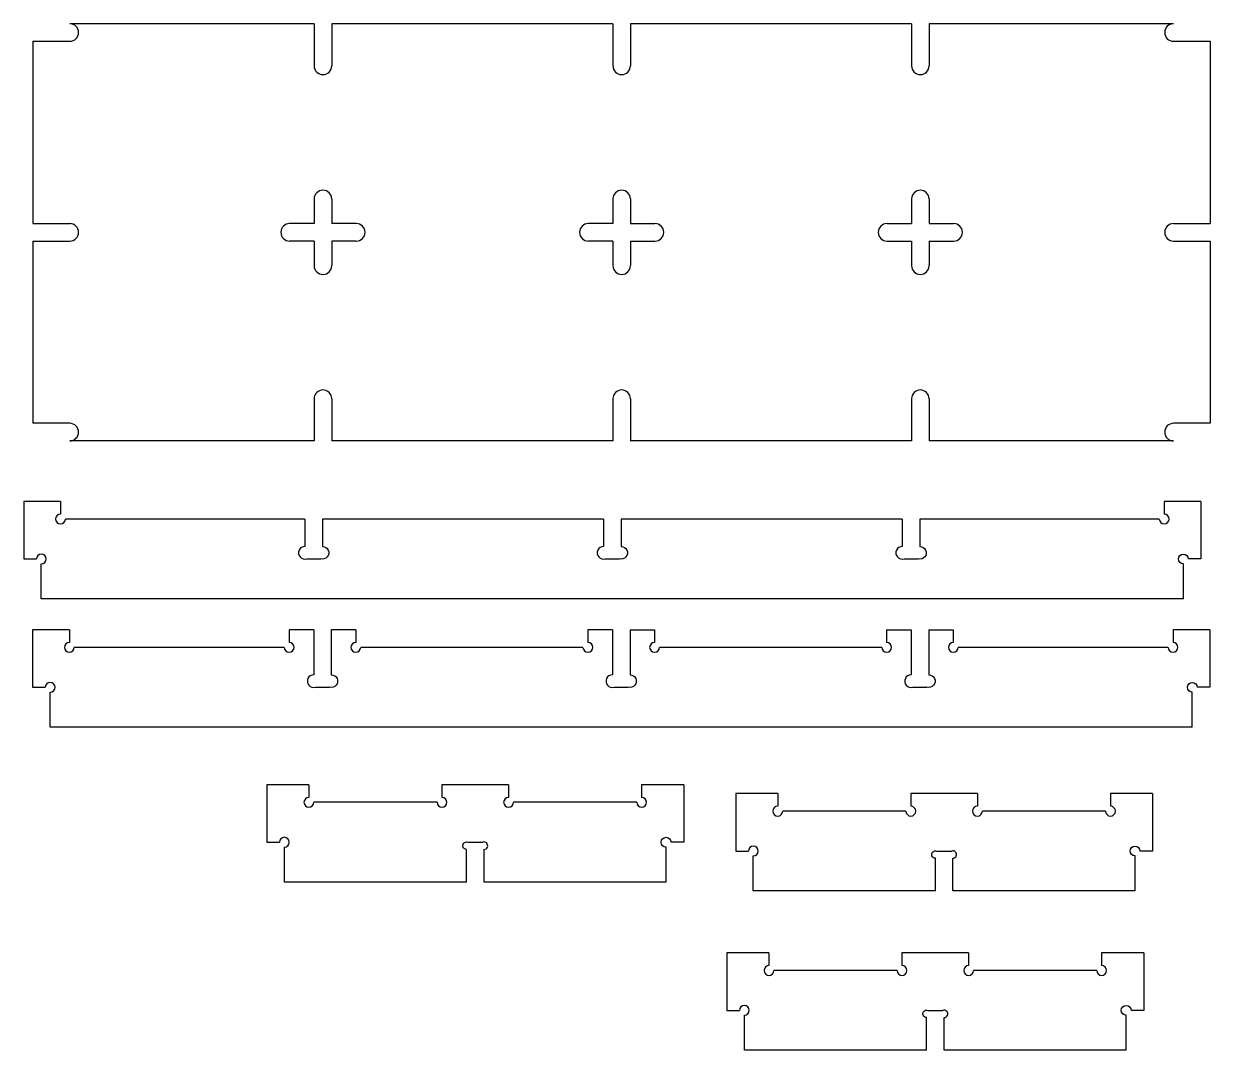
# Model space of a CAD drawing. Extents: x 4 to 184, y 24 to 185.
# Drawn here: x 135.73 to 184.11, y 143.61 to 185.44 of the extents above; entities that cross this region are included whole.
import ezdxf

# ---------------------------------------------------------------- set-up
doc = ezdxf.new("R2010")
doc.units = 0
doc.header["$LTSCALE"] = 0.5
doc.layers.add('VISIBLE', color=7, linetype='CONTINUOUS')

msp = doc.modelspace()

# ---------------------------------------------------------------- linework, layer by layer
at = {"layer": 'VISIBLE'}
for p, q in [((147.57, 185.438), (137.607, 185.438)), ((147.57, 185.438), (147.57, 183.721)), ((148.287, 185.438), (148.287, 183.721)), ((159.749, 185.438), (148.287, 185.438)), ((159.749, 185.438), (159.749, 183.721)), ((160.466, 185.438), (160.466, 183.721)), ((171.928, 185.438), (160.466, 185.438)), ((171.928, 185.438), (171.928, 183.721)), ((172.645, 185.438), (172.645, 183.721)), ((182.607, 185.438), (172.645, 185.438)), ((136.107, 184.721), (137.607, 184.721)), ((136.107, 184.721), (136.107, 177.296)), ((182.607, 184.721), (184.107, 184.721)), ((184.107, 184.721), (184.107, 177.296)), ((147.57, 178.296), (147.57, 177.296)), ((148.287, 178.296), (148.287, 177.296)), ((159.749, 178.296), (159.749, 177.296)), ((160.466, 178.296), (160.466, 177.296)), ((171.928, 178.296), (171.928, 177.296)), ((172.645, 178.296), (172.645, 177.296)), ((136.107, 177.296), (137.607, 177.296)), ((147.57, 177.296), (146.57, 177.296)), ((149.287, 177.296), (148.287, 177.296)), ((159.749, 177.296), (158.749, 177.296)), ((160.466, 177.296), (161.466, 177.296)), ((170.928, 177.296), (171.928, 177.296)), ((172.645, 177.296), (173.645, 177.296)), ((182.607, 177.296), (184.107, 177.296)), ((136.107, 176.579), (137.607, 176.579)), ((136.107, 176.579), (136.107, 169.155)), ((147.57, 176.579), (146.57, 176.579)), ((147.57, 176.579), (147.57, 175.579)), ((148.287, 176.579), (148.287, 175.579)), ((149.287, 176.579), (148.287, 176.579)), ((159.749, 176.579), (158.749, 176.579)), ((159.749, 176.579), (159.749, 175.579)), ((160.466, 176.579), (160.466, 175.579)), ((160.466, 176.579), (161.466, 176.579)), ((170.928, 176.579), (171.928, 176.579)), ((171.928, 176.579), (171.928, 175.579)), ((172.645, 176.579), (172.645, 175.579)), ((172.645, 176.579), (173.645, 176.579)), ((182.607, 176.579), (184.107, 176.579)), ((184.107, 176.579), (184.107, 169.155)), ((147.57, 170.155), (147.57, 168.438)), ((148.287, 170.155), (148.287, 168.438)), ((159.749, 170.155), (159.749, 168.438)), ((160.466, 170.155), (160.466, 168.438)), ((171.928, 170.155), (171.928, 168.438)), ((172.645, 170.155), (172.645, 168.438)), ((137.607, 169.155), (136.107, 169.155)), ((184.107, 169.155), (182.607, 169.155)), ((147.57, 168.438), (137.607, 168.438)), ((159.749, 168.438), (148.287, 168.438)), ((171.928, 168.438), (160.466, 168.438)), ((182.607, 168.438), (172.645, 168.438)), ((135.729, 165.97), (135.729, 163.628)), ((137.229, 165.97), (135.729, 165.97)), ((137.229, 165.97), (137.229, 165.453)), ((182.229, 165.97), (182.229, 165.453)), ((183.729, 165.97), (182.229, 165.97)), ((183.729, 165.97), (183.729, 163.628)), ((147.192, 165.253), (137.429, 165.253)), ((147.192, 165.253), (147.192, 164.138)), ((147.909, 165.253), (147.909, 164.138)), ((159.371, 165.253), (147.909, 165.253)), ((159.371, 165.253), (159.371, 164.138)), ((160.088, 165.253), (160.088, 164.138)), ((171.55, 165.253), (160.088, 165.253)), ((171.55, 165.253), (171.55, 164.138)), ((172.267, 165.253), (172.267, 164.138)), ((182.029, 165.253), (172.267, 165.253)), ((135.729, 163.628), (136.246, 163.628)), ((147.263, 163.628), (147.837, 163.628)), ((159.442, 163.628), (160.017, 163.628)), ((171.622, 163.628), (172.196, 163.628)), ((183.729, 163.628), (183.212, 163.628)), ((136.446, 162.003), (136.446, 163.428)), ((183.012, 162.003), (183.012, 163.428)), ((183.012, 162.003), (136.446, 162.003)), ((136.09, 160.739), (136.09, 158.397)), ((137.59, 160.739), (136.09, 160.739)), ((137.59, 160.739), (137.59, 160.222)), ((146.552, 160.739), (146.552, 160.222)), ((147.552, 160.739), (146.552, 160.739)), ((147.552, 160.739), (147.552, 158.907)), ((148.269, 160.739), (148.269, 158.907)), ((149.269, 160.739), (148.269, 160.739)), ((149.269, 160.739), (149.269, 160.222)), ((158.732, 160.739), (158.732, 160.222)), ((159.732, 160.739), (158.732, 160.739)), ((159.732, 160.739), (159.732, 158.907)), ((160.449, 160.739), (160.449, 158.907)), ((160.449, 160.739), (161.449, 160.739)), ((161.449, 160.739), (161.449, 160.222)), ((170.911, 160.739), (170.911, 160.222)), ((170.911, 160.739), (171.911, 160.739)), ((171.911, 160.739), (171.911, 158.907)), ((172.628, 160.739), (172.628, 158.907)), ((172.628, 160.739), (173.628, 160.739)), ((173.628, 160.739), (173.628, 160.222)), ((182.59, 160.739), (182.59, 160.222)), ((184.09, 160.739), (182.59, 160.739)), ((184.09, 160.739), (184.09, 158.397)), ((146.352, 160.022), (137.79, 160.022)), ((158.532, 160.022), (149.469, 160.022)), ((170.711, 160.022), (161.649, 160.022)), ((182.39, 160.022), (173.828, 160.022)), ((136.09, 158.397), (136.607, 158.397)), ((136.807, 156.772), (136.807, 158.197)), ((147.624, 158.397), (148.198, 158.397)), ((159.803, 158.397), (160.377, 158.397)), ((171.982, 158.397), (172.557, 158.397)), ((183.373, 156.772), (183.373, 158.197)), ((184.09, 158.397), (183.573, 158.397)), ((183.373, 156.772), (136.807, 156.772)), ((147.355, 154.426), (145.638, 154.426)), ((145.638, 154.426), (145.638, 152.084)), ((147.355, 154.426), (147.355, 153.909)), ((152.78, 154.426), (152.78, 153.909)), ((155.497, 154.426), (152.78, 154.426)), ((155.497, 154.426), (155.497, 153.909)), ((160.921, 154.426), (160.921, 153.909)), ((162.638, 154.426), (160.921, 154.426)), ((162.638, 154.426), (162.638, 152.084)), ((166.474, 154.066), (164.757, 154.066)), ((164.757, 154.066), (164.757, 151.724)), ((166.474, 154.066), (166.474, 153.549)), ((171.898, 154.066), (171.898, 153.549)), ((174.615, 154.066), (171.898, 154.066)), ((174.615, 154.066), (174.615, 153.549)), ((180.04, 154.066), (180.04, 153.549)), ((181.757, 154.066), (180.04, 154.066)), ((181.757, 154.066), (181.757, 151.724)), ((152.58, 153.709), (147.555, 153.709)), ((160.721, 153.709), (155.697, 153.709)), ((171.698, 153.349), (166.674, 153.349)), ((179.84, 153.349), (174.815, 153.349)), ((145.638, 152.084), (146.155, 152.084)), ((153.83, 152.084), (154.447, 152.084)), ((162.638, 152.084), (162.121, 152.084)), ((146.355, 150.459), (146.355, 151.884)), ((153.78, 150.459), (153.78, 151.793)), ((154.497, 150.459), (154.497, 151.793)), ((161.921, 150.459), (161.921, 151.884)), ((164.757, 151.724), (165.274, 151.724)), ((165.474, 150.099), (165.474, 151.524)), ((172.898, 150.099), (172.898, 151.432)), ((172.948, 151.724), (173.565, 151.724)), ((173.615, 150.099), (173.615, 151.432)), ((181.04, 150.099), (181.04, 151.524)), ((181.757, 151.724), (181.24, 151.724)), ((153.78, 150.459), (146.355, 150.459)), ((161.921, 150.459), (154.497, 150.459)), ((172.898, 150.099), (165.474, 150.099)), ((181.04, 150.099), (173.615, 150.099)), ((166.113, 147.573), (164.396, 147.573)), ((164.396, 147.573), (164.396, 145.231)), ((166.113, 147.573), (166.113, 147.056)), ((171.538, 147.573), (171.538, 147.056)), ((174.255, 147.573), (171.538, 147.573)), ((174.255, 147.573), (174.255, 147.056)), ((179.679, 147.573), (179.679, 147.056)), ((181.396, 147.573), (179.679, 147.573)), ((181.396, 147.573), (181.396, 145.231)), ((171.338, 146.856), (166.313, 146.856)), ((179.479, 146.856), (174.455, 146.856)), ((164.396, 145.231), (164.913, 145.231)), ((172.588, 145.231), (173.205, 145.231)), ((181.396, 145.231), (180.879, 145.231)), ((165.113, 143.606), (165.113, 145.031)), ((172.538, 143.606), (172.538, 144.939)), ((173.255, 143.606), (173.255, 144.939)), ((180.679, 143.606), (180.679, 145.031)), ((172.538, 143.606), (165.113, 143.606)), ((180.679, 143.606), (173.255, 143.606))]:
    msp.add_line(p, q, dxfattribs=at)
for centre, radius, start, end in [((137.607, 185.079), 0.358, 270, 90), ((182.607, 185.079), 0.358, 90, 270), ((147.928, 183.721), 0.358, 180, 0), ((160.107, 183.721), 0.358, 180, 0), ((172.287, 183.721), 0.358, 180, 0), ((147.928, 178.296), 0.358, 0, 180), ((160.107, 178.296), 0.358, 0, 180), ((172.287, 178.296), 0.359, 0, 180), ((137.607, 176.938), 0.358, 270, 90), ((146.57, 176.938), 0.358, 90, 270), ((149.287, 176.938), 0.358, 270, 90), ((158.749, 176.938), 0.358, 90, 270), ((161.466, 176.938), 0.358, 270, 90), ((170.928, 176.938), 0.358, 90, 270), ((173.645, 176.938), 0.358, 270, 90), ((182.607, 176.938), 0.358, 90, 270), ((147.928, 175.579), 0.358, 180, 0), ((160.107, 175.579), 0.358, 180, 0), ((172.287, 175.579), 0.358, 180, 0), ((147.928, 170.155), 0.358, 0, 180), ((160.107, 170.155), 0.358, 0, 180), ((172.287, 170.155), 0.358, 0, 180), ((137.607, 168.796), 0.358, 270, 90), ((182.607, 168.796), 0.358, 90, 270), ((137.229, 165.253), 0.2, 90, 0), ((182.229, 165.253), 0.2, 180, 90), ((147.192, 163.878), 0.26, 90, 285.9424), ((159.371, 163.878), 0.26, 90, 285.9424), ((171.55, 163.878), 0.26, 90, 285.9424), ((136.446, 163.628), 0.2, 270, 180), ((137.59, 160.022), 0.2, 90, 0), ((146.552, 160.022), 0.2, 180, 90), ((149.269, 160.022), 0.2, 90, 0), ((158.732, 160.022), 0.2, 180, 90), ((161.449, 160.022), 0.2, 90, 0), ((170.911, 160.022), 0.2, 180, 90), ((173.628, 160.022), 0.2, 90, 0), ((182.59, 160.022), 0.2, 180, 90), ((147.552, 158.647), 0.26, 90, 285.9424), ((159.732, 158.647), 0.26, 90, 285.9424), ((171.911, 158.647), 0.26, 90, 285.9424), ((136.807, 158.397), 0.2, 270, 180), ((147.355, 153.709), 0.2, 90, 0), ((152.78, 153.709), 0.2, 180, 90), ((155.497, 153.709), 0.2, 90, 0), ((160.921, 153.709), 0.2, 180, 90), ((166.474, 153.349), 0.2, 90, 0), ((171.898, 153.349), 0.2, 180, 90), ((174.615, 153.349), 0.2, 90, 0), ((180.04, 153.349), 0.2, 180, 90), ((146.355, 152.084), 0.2, 270, 180), ((154.497, 151.943), 0.15, 270, 109.4712), ((165.474, 151.724), 0.2, 270, 180), ((173.615, 151.582), 0.15, 270, 109.4712), ((166.113, 146.856), 0.2, 90, 0), ((171.538, 146.856), 0.2, 180, 90), ((174.255, 146.856), 0.2, 90, 0), ((179.679, 146.856), 0.2, 180, 90), ((165.113, 145.231), 0.2, 270, 180), ((173.255, 145.089), 0.15, 270, 109.4712)]:
    msp.add_arc(centre, radius, start, end, dxfattribs=at)
at = {"layer": 'VISIBLE', "extrusion": (0, 0, -1)}
for centre, radius, start, end in [((-147.909, 163.878), 0.26, 90, 285.9424), ((-160.088, 163.878), 0.26, 90, 285.9424), ((-172.267, 163.878), 0.26, 90, 285.9424), ((-183.012, 163.628), 0.2, 270, 180), ((-148.269, 158.647), 0.26, 90, 285.9424), ((-160.449, 158.647), 0.26, 90, 285.9424), ((-172.628, 158.647), 0.26, 90, 285.9424), ((-183.373, 158.397), 0.2, 270, 180), ((-153.78, 151.943), 0.15, 270, 109.4712), ((-161.921, 152.084), 0.2, 270, 180), ((-181.04, 151.724), 0.2, 270, 180), ((-172.898, 151.582), 0.15, 270, 109.4712), ((-172.538, 145.089), 0.15, 270, 109.4712), ((-180.679, 145.231), 0.2, 270, 180)]:
    msp.add_arc(centre, radius, start, end, dxfattribs=at)

doc.saveas('drawing.dxf')
